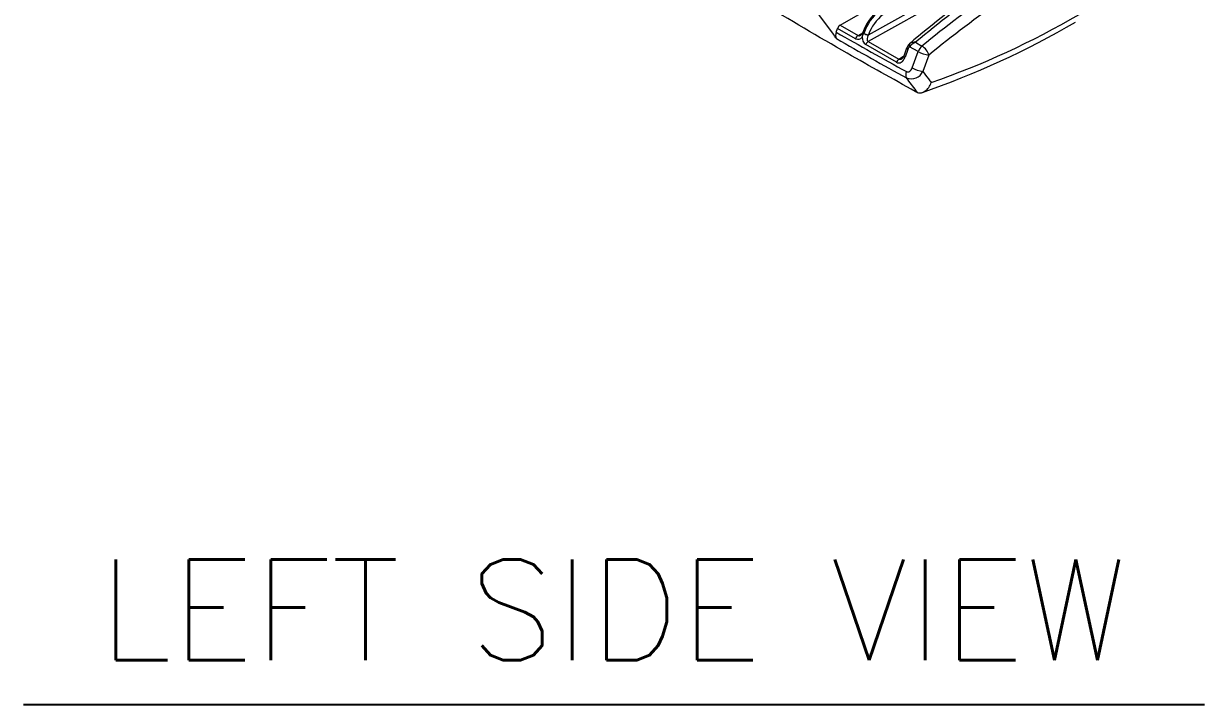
# Model space of a CAD drawing. Extents: x 9.3 to 87, y 1.1 to 68.8.
# Drawn here: x 10.85 to 19.67, y 43.35 to 48.43 of the extents above; entities that cross this region are included whole.
import ezdxf
from ezdxf.enums import TextEntityAlignment as Align

# ---------------------------------------------------------------- set-up
doc = ezdxf.new("R2010")
doc.units = 0
doc.header["$MEASUREMENT"] = 0
doc.linetypes.add('SLD-Solid', pattern=[0])
doc.layers.add('OBJECT', color=7, linetype='CONTINUOUS')
doc.styles.get("Standard").update_dxf_attribs({"font": 'SIMPLEX'})

msp = doc.modelspace()

# ---------------------------------------------------------------- linework, layer by layer
at = {"layer": 'OBJECT', "linetype": 'SLD-Solid', "lineweight": 15}
for p, q in [((18.3734, 48.9735), (17.1594, 48.2968)), ((17.1608, 48.3461), (18.3521, 49.0103)), ((16.9497, 48.4178), (17.4704, 48.7184)), ((16.6706, 48.6556), (16.897, 48.3512)), ((16.9497, 48.4178), (17.0837, 48.3405)), ((16.897, 48.3512), (16.904, 48.3418)), ((16.9206, 48.3656), (16.931, 48.394)), ((17.0649, 48.3167), (16.931, 48.394)), ((17.0837, 48.3405), (17.119, 48.3616)), ((17.12, 48.3639), (17.1197, 48.363)), ((17.3697, 48.1407), (17.1407, 48.273)), ((17.1594, 48.2968), (17.3884, 48.1645)), ((17.4458, 48.247), (17.4248, 48.1879)), ((17.4554, 48.2376), (17.4343, 48.1785)), ((17.5319, 48.2208), (17.4682, 48.2575)), ((17.4874, 48.0985), (17.5319, 48.2208)), ((17.5133, 48.29), (17.5609, 48.2625)), ((17.3884, 48.1645), (17.4238, 48.1857)), ((17.6118, 48.1949), (17.5673, 48.0726))]:
    msp.add_line(p, q, dxfattribs=at)
at = {"layer": 'OBJECT', "color": 1}
msp.add_line((10.8538, 43.3469), (19.6692, 43.3469), dxfattribs=at)
at = {"layer": 'OBJECT', "linetype": 'SLD-Solid', "lineweight": 15, "flags": 128}
for points in [[(17.1254, 48.356), (17.1229, 48.358), (17.121, 48.3598), (17.12, 48.3614), (17.1197, 48.3628), (17.1198, 48.3633)], [(17.1257, 48.3569), (17.1232, 48.3588), (17.1213, 48.3606), (17.1202, 48.3621), (17.1199, 48.3635), (17.12, 48.3639)], [(17.4648, 48.2764), (17.4566, 48.2677), (17.4442, 48.2419)], [(17.4554, 48.2376), (17.4516, 48.2399), (17.4487, 48.2421), (17.4467, 48.2441), (17.4458, 48.2459), (17.4458, 48.2469)], [(17.4343, 48.1785), (17.4305, 48.1808), (17.4276, 48.183), (17.4257, 48.185), (17.4247, 48.1867), (17.4248, 48.1879)]]:
    msp.add_lwpolyline(points, dxfattribs=at)
at = {"layer": 'OBJECT', "linetype": 'SLD-Solid', "lineweight": 15}
for centre, radius, start, end in [((23.0251, 41.7311), 8.5887, 121.0026, 130.31928), ((23.0945, 41.6716), 8.6575, 121.08605, 130.14038), ((23.0626, 41.5405), 8.6864, 120.2121, 129.29904), ((23.0722, 41.5233), 8.6213, 120.21209, 129.29903), ((17.4905, 48.2332), 0.3928, 130.56136, 160.56589), ((17.5102, 48.2179), 0.4088, 129.93328, 160.12048), ((17.4925, 48.2234), 0.3537, 128.90473, 159.69957), ((15.5403, 53.9679), 6.3333, 289.26615, 300.28297), ((16.9747, 48.3789), 0.0463, 122.70401, 160.91207), ((15.465, 53.9923), 6.4286, 288.99013, 300.29652), ((16.9675, 48.3428), 0.0521, 154.10481, 208.52852), ((33.6172, 77.4782), 33.6015, 240.20706, 241.23195), ((17.1087, 48.3015), 0.0463, 122.70401, 160.91207), ((17.0827, 48.3524), 0.0399, 243.54782, 324.94309), ((17.0922, 48.3616), 0.0228, 247.99861, 305.54678), ((17.0855, 48.3729), 0.0356, 304.18596, 344.25789), ((17.177, 48.3231), 0.0619, 174.06749, 234.07039), ((17.1717, 48.4474), 0.1024, 243.16081, 263.70853), ((17.1723, 48.4458), 0.1004, 242.36067, 263.38388), ((17.1844, 48.2578), 0.0463, 122.70401, 160.91207), ((17.4832, 48.2691), 0.0189, 145.50362, 217.71428), ((17.5048, 48.2207), 0.0698, 83.0259, 122.21358), ((17.5451, 48.1984), 0.0969, 109.13025, 142.42164), ((17.6242, 48.1876), 0.098, 130.20527, 160.24139), ((17.6333, 48.3976), 0.2038, 240.16981, 263.94623), ((17.5016, 48.1649), 0.1142, 15.24024, 58.72297), ((17.4134, 48.1256), 0.0463, 122.70401, 160.91207), ((17.397, 48.1858), 0.0229, 248.07055, 305.39762), ((17.3897, 48.1975), 0.0364, 304.4783, 344.66369), ((17.4929, 48.0499), 0.0536, 155.52184, 208.87224), ((17.4814, 48.1113), 0.0942, 247.91828, 335.7707), ((17.5888, 48.2753), 0.2038, 240.17033, 263.94571)]:
    msp.add_arc(centre, radius, start, end, dxfattribs=at)
for centre, major_axis, ratio, start_param, end_param in [((17.1823, 48.3341), (0.0237, 0.0368), 0.563555, 1.619646, 3.177278), ((17.3919, 48.203), (0.0101, 0.0665), 0.703512, 2.873358, 4.444154)]:
    msp.add_ellipse(centre, major_axis=major_axis, ratio=ratio, start_param=start_param, end_param=end_param, dxfattribs=at)
for points in [[(17.0035, 48.208), (16.7883, 48.3313), (16.5735, 48.458), (16.3591, 48.5881)], [(16.9217, 48.318), (16.9158, 48.3259), (16.9099, 48.3338), (16.904, 48.3418)], [(16.9206, 48.3656), (17.0945, 48.266), (17.269, 48.1682), (17.4441, 48.0721)], [(17.1154, 48.3295), (17.1186, 48.3383), (17.1222, 48.3472), (17.1254, 48.356)], [(17.1254, 48.356), (17.1255, 48.3563), (17.1256, 48.3566), (17.1257, 48.3569)], [(17.1608, 48.3461), (17.1607, 48.3459), (17.1606, 48.3458), (17.1605, 48.3456)], [(17.5111, 47.9241), (17.3417, 48.0165), (17.1725, 48.1112), (17.0035, 48.208)], [(17.5111, 47.9241), (17.5169, 47.9209), (17.5222, 47.9183), (17.5271, 47.9163)]]:
    msp.add_open_spline(points, degree=3, dxfattribs=at)
for points, knots in [([(17.4682, 48.2575), (17.4654, 48.2551), (17.4629, 48.2521), (17.4586, 48.2453), (17.4568, 48.2416), (17.4554, 48.2376)], [0, 0, 0, 0, 0.5, 0.5, 1, 1, 1, 1]), ([(17.4441, 48.0721), (17.4482, 48.0699), (17.4526, 48.069), (17.4614, 48.0698), (17.4657, 48.0715), (17.4735, 48.0767), (17.4771, 48.0803), (17.4831, 48.0886), (17.4855, 48.0934), (17.4874, 48.0985)], [0, 0, 0, 0, 0.25, 0.25, 0.5, 0.5, 0.75, 0.75, 1, 1, 1, 1]), ([(17.5673, 48.0726), (17.5811, 48.0543), (17.5949, 48.036), (17.6086, 48.0177), (17.6158, 48.0082), (17.6229, 47.9988), (17.63, 47.9893)], [0.001774252, 0.001774252, 0.001774252, 0.001774252, 0.004640259, 0.004640259, 0.004640259, 0.00612036, 0.00612036, 0.00612036, 0.00612036]), ([(17.5271, 47.9163), (17.503, 47.9482), (17.479, 47.9802), (17.4549, 48.0122), (17.4519, 48.0161), (17.4489, 48.0201), (17.446, 48.024)], [0.000081109, 0.000081109, 0.000081109, 0.000081109, 0.00508, 0.00508, 0.00508, 0.005698078, 0.005698078, 0.005698078, 0.005698078]), ([(17.5271, 47.9163), (17.5314, 47.9145), (17.5359, 47.9134), (17.5454, 47.9125), (17.5504, 47.9128), (17.5605, 47.9146), (17.5655, 47.9162), (17.5755, 47.9207), (17.5804, 47.9235), (17.59, 47.9303), (17.5945, 47.9342), (17.6033, 47.9431), (17.6074, 47.9481), (17.615, 47.9586), (17.6185, 47.9643), (17.6248, 47.9764), (17.6276, 47.9828), (17.63, 47.9893)], [0, 0, 0, 0, 0.125, 0.125, 0.25, 0.25, 0.375, 0.375, 0.5, 0.5, 0.625, 0.625, 0.75, 0.75, 0.875, 0.875, 1, 1, 1, 1])]:
    msp.add_open_spline(points, degree=3, knots=knots, dxfattribs=at)

# ---------------------------------------------------------------- texts
at = {"layer": 'OBJECT', "color": 1}
msp.add_text('LEFT SIDE VIEW', height=0.75, dxfattribs=at).set_placement((15.2544, 43.6782), align=Align.CENTER)

doc.saveas('drawing.dxf')
